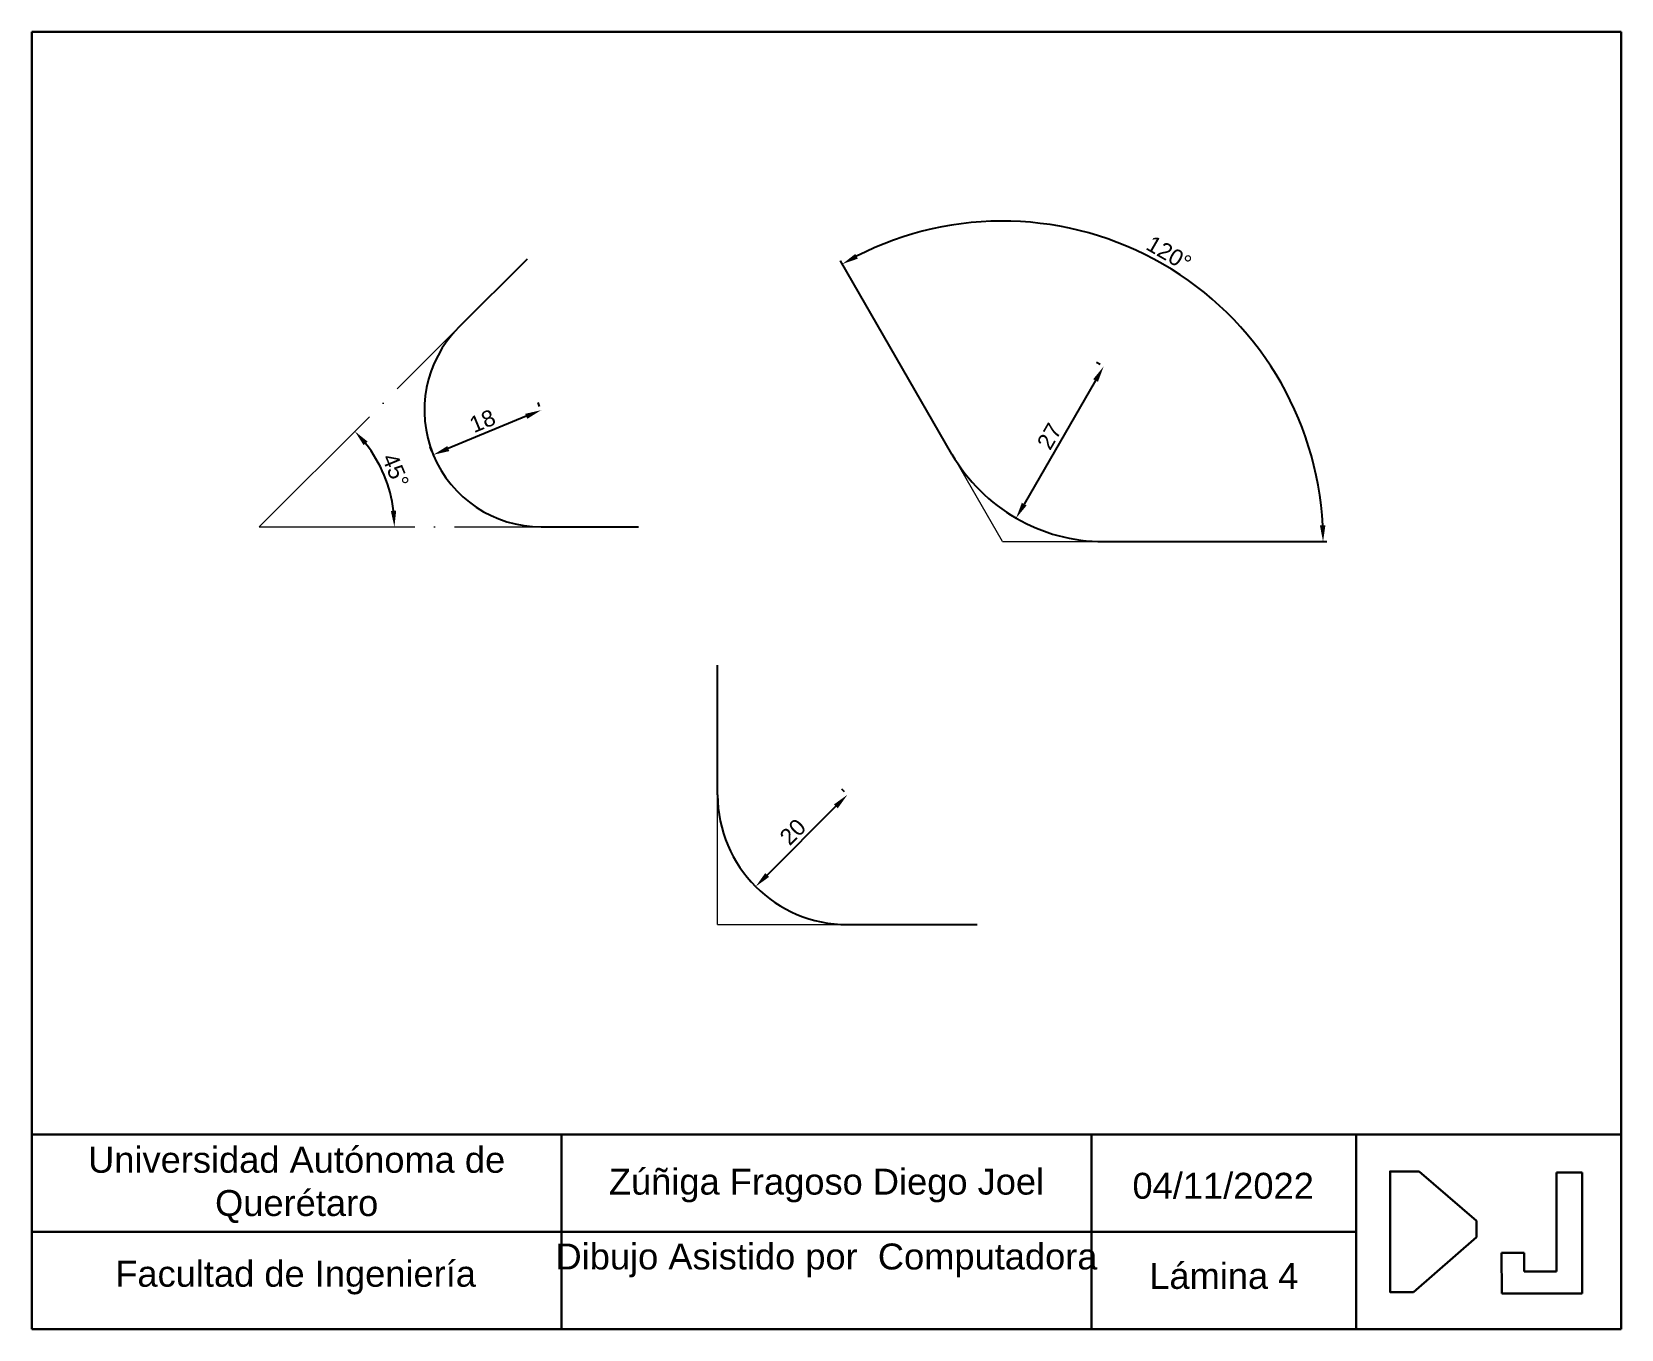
# Paper-space layout 'Layout1' of a CAD drawing. Header units: millimetres. Extents: x 9 to 254, y 0 to 200.
# The model-space entities are those that its viewports show. They can reach past a viewport. Long polylines and large blocks are cut down to what shows.
import ezdxf

# ---------------------------------------------------------------- set-up
doc = ezdxf.new("R2010")
doc.units = ezdxf.units.MM
doc.header["$PDMODE"] = 35
doc.linetypes.add('ACAD_ISO04W100', pattern=[30, 24, -3, 0, -3])
for name, color, linetype, lineweight in [('Aux', 10, 'ACAD_ISO04W100', 18), ('Cotas', 90, 'Continuous', 25), ('Figura', 140, 'Continuous', 25), ('Marco', 30, 'Continuous', 30)]:
    doc.layers.add(name, color=color, linetype=linetype, lineweight=lineweight)
doc.styles.get("Standard").update_dxf_attribs({"font": 'arial.ttf'})
doc.dimstyles.new('ISO-25', dxfattribs={"dimtxt": 2.5, "dimasz": 2.5, "dimexe": 1.25, "dimexo": 0.625, "dimtad": 1, "dimtxsty": 'Standard', "dimcen": 2.5, "dimadec": 0, "dimazin": 0, "dimtfac": 1, "dimtmove": 0, "dimatfit": 3, "dimfxl": 1, "dimarcsym": 0})

# ---------------------------------------------------------------- blocks, each defined once
blk = doc.blocks.new('Marco 2')
at = {"layer": 'Marco'}
for p, q in [((270, 210), (25, 210)), ((25, 210), (25, 10)), ((270, 10), (270, 210)), ((25, 40), (270, 40)), ((106.67, 40), (106.67, 10)), ((188.33, 40), (188.33, 10)), ((229.17, 40), (229.17, 10)), ((238.85, 34.33), (247.7, 26.73)), ((264.01, 34.17), (260.02, 34.17)), ((260.02, 34.17), (260.02, 18.91)), ((264.01, 15.49), (264.01, 34.17)), ((25, 25), (229.17, 25)), ((247.7, 24.17), (237.97, 15.72)), ((255.07, 21.77), (251.53, 21.77)), ((251.53, 21.77), (251.6, 15.49)), ((255.07, 18.91), (255.07, 21.77)), ((260.02, 18.91), (255.07, 18.91)), ((251.6, 15.49), (264.01, 15.49)), ((25, 10), (270, 10))]:
    blk.add_line(p, q, dxfattribs=at)
for points in [[(237.97, 15.72), (234.38, 15.72), (234.38, 34.33), (238.85, 34.33)], [(247.7, 26.73), (247.7, 24.17)]]:
    blk.add_lwpolyline(points, dxfattribs=at)
at = {"layer": 'Marco', "char_height": 4, "attachment_point": 1}
for s, width, insert in [('\\pxqc;Universidad Autónoma de Querétaro', 81.6667, (25, 38.12)), ('\\pxqc;Zúñiga Fragoso Diego Joel', 81.6667, (106.67, 34.75)), ('\\pxqc;04/11/2022', 40.8333, (188.23, 34.11)), ('\\pxqc;Dibujo Asistido por  Computadora', 81.6667, (106.67, 23.21)), ('\\pxqc;Facultad de Ingeniería', 81.6667, (24.84, 20.55)), ('\\pxqc;Lámina 4', 40.8333, (188.33, 20.22))]:
    blk.add_mtext_dynamic_manual_height_columns(s, width=width, gutter_width=12.5, heights=[0], dxfattribs=dict(at, insert=insert))
blk = doc.blocks.new('*D1')
at = {"layer": 'Cotas', "color": 0, "lineweight": -2, "transparency": 16777216}
for p, q in [((1168.92, 29.21), (1168.48, 29.65)), ((1167.59, 27), (1156.99, 16.39)), ((1154.78, 15.07), (1154.34, 15.51))]:
    blk.add_line(p, q, dxfattribs=at)
at = {"layer": 'Cotas', "color": 0, "transparency": 16777216}
for points in [[(1167.3, 27.29), (1167.89, 26.7), (1169.36, 28.77)], [(1156.69, 16.69), (1157.28, 16.1), (1155.22, 14.62)]]:
    blk.add_solid(points, dxfattribs=at)
at = {"layer": 'Defpoints', "color": 0, "transparency": 16777216}
for p in [(1169.36, 28.77), (1155.22, 14.62), (1155.22, 14.62)]:
    blk.add_point(p, dxfattribs=at)
at = {"layer": 'Cotas', "color": 0, "transparency": 16777216, "insert": (1160.95, 23.04), "char_height": 2.5, "attachment_point": 5, "rotation": 45}
blk.add_mtext('20', dxfattribs=at)
blk = doc.blocks.new('*D2')
at = {"layer": 'Cotas', "color": 0, "lineweight": -2, "transparency": 16777216}
for p, q in [((1121.92, 88.64), (1121.68, 89.22)), ((1119.85, 87.11), (1107.84, 82.13)), ((1105.29, 81.75), (1105.05, 82.33))]:
    blk.add_line(p, q, dxfattribs=at)
at = {"layer": 'Cotas', "color": 0, "transparency": 16777216}
for points in [[(1119.69, 87.49), (1120.01, 86.72), (1122.16, 88.06)], [(1107.68, 82.52), (1108, 81.75), (1105.53, 81.18)]]:
    blk.add_solid(points, dxfattribs=at)
at = {"layer": 'Defpoints', "color": 0, "transparency": 16777216}
for p in [(1122.16, 88.06), (1105.53, 81.18), (1105.53, 81.18)]:
    blk.add_point(p, dxfattribs=at)
at = {"layer": 'Cotas', "color": 0, "transparency": 16777216, "insert": (1113.11, 86.38), "char_height": 2.5, "attachment_point": 5, "rotation": 22.5}
blk.add_mtext('18', dxfattribs=at)
blk = doc.blocks.new('*D3')
at = {"layer": 'Cotas', "color": 0, "lineweight": -2, "transparency": 16777216}
blk.add_arc((1078.7, 70.06), 20.84, 6.8758, 38.1242, dxfattribs=at)
at = {"layer": 'Cotas', "color": 0, "transparency": 16777216}
for points in [[(1094.79, 82.66), (1095.41, 83.21), (1093.44, 84.8)], [(1099.81, 72.58), (1098.98, 72.53), (1099.54, 70.06)]]:
    blk.add_solid(points, dxfattribs=at)
at = {"layer": 'Defpoints', "color": 0, "transparency": 16777216}
for p in [(1109.43, 100.79), (1098.83, 75.46), (1078.7, 70.06), (1078.7, 70.06), (1122.16, 70.06)]:
    blk.add_point(p, dxfattribs=at)
at = {"layer": 'Cotas', "color": 0, "transparency": 16777216, "insert": (1099.71, 78.77), "char_height": 2.5, "attachment_point": 5, "rotation": 292.5}
blk.add_mtext('45°', dxfattribs=at)
blk = doc.blocks.new('*D4')
at = {"layer": 'Cotas', "color": 0, "lineweight": -2, "transparency": 16777216}
for p, q in [((1208.32, 95.1), (1207.78, 95.41)), ((1207.61, 92.62), (1196.61, 73.57)), ((1194.82, 71.72), (1194.28, 72.03))]:
    blk.add_line(p, q, dxfattribs=at)
at = {"layer": 'Cotas', "color": 0, "transparency": 16777216}
for points in [[(1207.25, 92.83), (1207.98, 92.42), (1208.86, 94.79)], [(1196.25, 73.78), (1196.98, 73.36), (1195.36, 71.41)]]:
    blk.add_solid(points, dxfattribs=at)
at = {"layer": 'Defpoints', "color": 0, "transparency": 16777216}
for p in [(1208.86, 94.79), (1195.36, 71.41), (1195.36, 71.41)]:
    blk.add_point(p, dxfattribs=at)
at = {"layer": 'Cotas', "color": 0, "transparency": 16777216, "insert": (1200.49, 84.04), "char_height": 2.5, "attachment_point": 5, "rotation": 60}
blk.add_mtext('27', dxfattribs=at)
blk = doc.blocks.new('*D5')
at = {"layer": 'Cotas', "color": 0, "lineweight": -2, "transparency": 16777216}
blk.add_arc((1193.28, 67.79), 49.41, 2.8994, 117.1006, dxfattribs=at)
at = {"layer": 'Cotas', "color": 0, "transparency": 16777216}
for points in [[(1170.97, 111.41), (1170.57, 112.14), (1168.57, 110.58)], [(1243.04, 70.3), (1242.2, 70.28), (1242.68, 67.79)]]:
    blk.add_solid(points, dxfattribs=at)
at = {"layer": 'Defpoints', "color": 0, "transparency": 16777216}
for p in [(1168.28, 111.09), (1231.12, 99.55), (1193.28, 67.79), (1193.28, 67.79), (1243.28, 67.79)]:
    blk.add_point(p, dxfattribs=at)
at = {"layer": 'Cotas', "color": 0, "transparency": 16777216, "insert": (1218.93, 112.22), "char_height": 2.5, "attachment_point": 5, "rotation": 330}
blk.add_mtext('120°', dxfattribs=at)

msp = doc.modelspace()

# ---------------------------------------------------------------- linework, layer by layer
at = {"layer": 'Aux'}
for p, q in [((1193.276, 67.789), (1168.276, 111.09)), ((1078.7, 70.064), (1109.428, 100.792)), ((1078.7, 70.064), (1122.156, 70.064)), ((1193.276, 67.789), (1243.276, 67.789)), ((1149.362, 8.766), (1149.362, 48.766)), ((1149.362, 8.766), (1189.362, 8.766))]:
    msp.add_line(p, q, dxfattribs=at)
at = {"layer": 'Figura'}
for p, q in [((1109.428, 100.792), (1120.035, 111.399)), ((1185.482, 81.289), (1168.276, 111.09)), ((1122.156, 70.064), (1137.156, 70.064)), ((1208.865, 67.789), (1243.276, 67.789)), ((1149.362, 28.766), (1149.362, 48.766)), ((1169.362, 8.766), (1189.362, 8.766))]:
    msp.add_line(p, q, dxfattribs=at)
for centre, radius, start in [((1122.156, 88.064), 18, 135), ((1208.865, 94.789), 27, 210), ((1169.362, 28.766), 20, 180)]:
    msp.add_arc(centre, radius, start, 270, dxfattribs=at)

# ---------------------------------------------------------------- dimensions: what is measured, and where the dimension line sits
at = {"layer": 'Cotas'}
for base, line1, line2, picture, middle in [((1231.125, 99.547), ((1193.276, 67.789), (1168.276, 111.09)), ((1193.276, 67.789), (1243.276, 67.789)), '*D5', (1218.931, 112.224)), ((1098.835, 75.459), ((1078.7, 70.064), (1122.156, 70.064)), ((1078.7, 70.064), (1109.428, 100.792)), '*D3', (1099.71, 78.767))]:
    dim = msp.add_angular_dim_2l(base=base, line1=line1, line2=line2, dimstyle='ISO-25', dxfattribs=at)
    dim.commit()
    dim.dimension.update_dxf_attribs({"geometry": picture, "text_midpoint": middle})
for p1, p2, picture, middle in [((1208.865, 94.789), (1195.365, 71.406), '*D4', (1200.486, 84.037)), ((1122.156, 88.064), (1105.526, 81.176), '*D2', (1113.113, 86.377)), ((1169.362, 28.766), (1155.22, 14.624), '*D1', (1160.946, 23.039))]:
    dim = msp.add_aligned_dim(p1=p1, p2=p2, distance=0, dimstyle='ISO-25', dxfattribs=at)
    dim.commit()
    dim.dimension.update_dxf_attribs({"geometry": picture, "text_midpoint": middle})

psp = doc.layouts.get("Layout1")

# ---------------------------------------------------------------- block references
at = {"layer": 'Marco'}
psp.add_blockref('Marco 2', (-16.49, -10), dxfattribs=at)

# ---------------------------------------------------------------- viewports
at = {"layer": 'Defpoints', "view_target_point": (635.901, 62.532)}
vp = psp.add_viewport(center=(131.01, 115), size=(245, 170), view_center_point=(530.235, -1.146), view_height=170, dxfattribs=at)
vp.frozen_layers = ['Marco']

doc.saveas('drawing.dxf')
